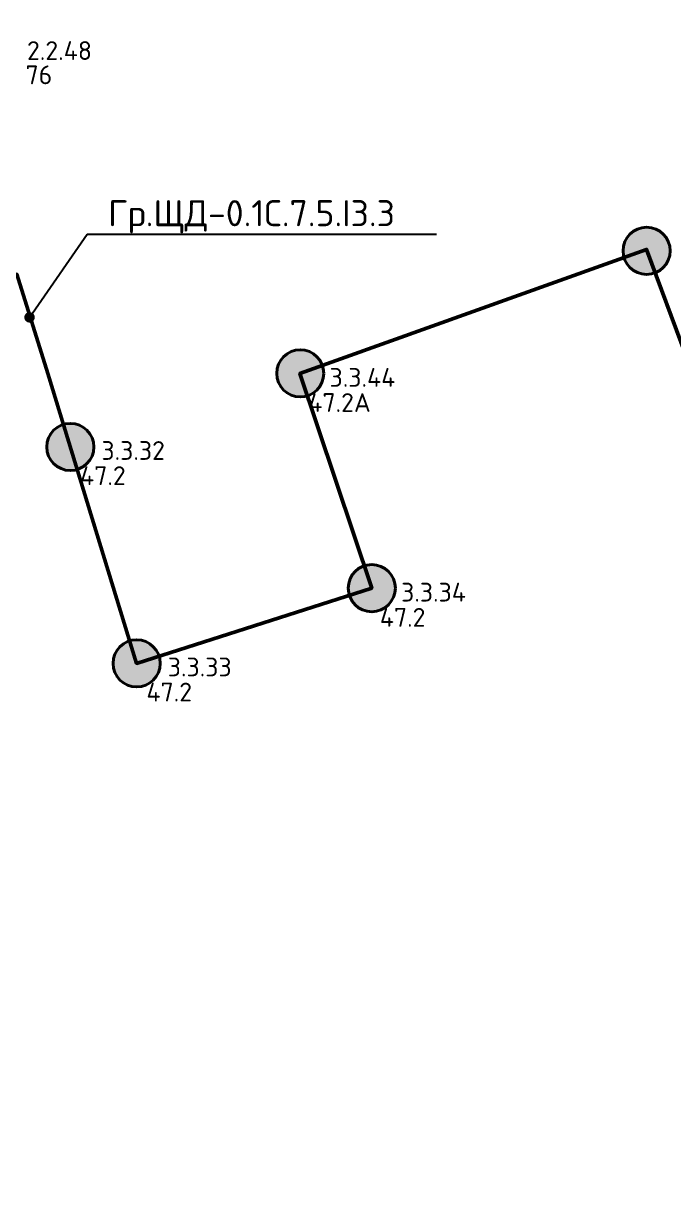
# Model space of a CAD drawing. Header units: millimetres. Extents: x -813692 to 807431, y 0 to 1813163.
# Drawn here: x 29093 to 35330, y 784711 to 795862 of the extents above; entities that cross this region are included whole.
import ezdxf
from ezdxf import colors
from ezdxf.entities.mleader import LeaderData, LeaderLine
from ezdxf.math import Vec2, Vec3

# ---------------------------------------------------------------- set-up
doc = ezdxf.new("R2010")
doc.units = ezdxf.units.MM
for name, color, linetype, lineweight in [('_Гр.ЩД-0.1С.7.5.I2.2', 6, 'Continuous', 50), ('_Гр.ЩД-0.1С.7.5.I3.3', 6, 'Continuous', 50), ('_освещение_dali', 3, 'Continuous', 50), ('A-ANNO-DIMS', 7, 'Continuous', 9), ('АР_монолит', 252, 'Continuous', 50)]:
    doc.layers.add(name, color=color, linetype=linetype, lineweight=lineweight)
doc.layers.add('DLX_LUM 21', color=7, linetype='Continuous', lineweight=40, true_color=0x130bf4)
doc.layers.add('DLX_LUM 22', color=7, linetype='Continuous', lineweight=40, true_color=0xfb1804)
doc.layers.add('Вставка', color=252, linetype='Continuous')
doc.styles.add('GOST 2.304', font='GOST Common.ttf')
doc.styles.add('ISOCPEUR', font='isocpeur.ttf')
doc.styles.add('TableTextStyle', font='isocpeur.ttf')
doc.linetypes.add('Truba', pattern='A,3e-05,[4,MSH_7,S=1,R=0,X=0,Y=0],-3.022072', length=3.022102)
doc.dimstyles.new('М-200', dxfattribs={"dimtxt": 400, "dimasz": 160, "dimexe": 200, "dimexo": 400, "dimgap": 50, "dimtad": 1, "dimdec": 0, "dimzin": 0, "dimdsep": 46, "dimtxsty": 'GOST 2.304', "dimblk": 'ARCHTICK', "dimcen": 180, "dimdle": 200, "dimadec": 0, "dimazin": 0, "dimtfac": 1, "dimtdec": 0, "dimtmove": 1, "dimatfit": 0, "dimfxl": 1, "dimtolj": 1, "dimtzin": 0, "dimarcsym": 0})

# ---------------------------------------------------------------- blocks, each defined once
blk = doc.blocks.new('_ArchTick')
at = {"color": 0, "linetype": 'ByBlock', "const_width": 0.15}
blk.add_lwpolyline([(-0.5, -0.5), (0.5, 0.5)], dxfattribs=at)
blk = doc.blocks.new('*D38')
at = {"layer": 'A-ANNO-DIMS', "color": 0, "lineweight": -2, "transparency": 16777216}
blk.add_arc((-165704, -113309), 107894, 270, 326, dxfattribs=at)
at = {"layer": 'Defpoints', "color": 0, "lineweight": 30, "transparency": 16777216}
for p in [(-165704, -113309), (-165704, -113309), (-75741, -173990), (-131171, -215528), (-165704, -221903)]:
    blk.add_point(p, dxfattribs=at)
at = {"layer": 'A-ANNO-DIMS', "color": 0, "lineweight": -2, "transparency": 16777216, "xscale": 160, "yscale": 160, "zscale": 160}
for p, rotation in [((-76255, -173643), 55.99999895826774), ((-165704, -221203), 179.9999981265246)]:
    blk.add_blockref('_ArchTick', p, dxfattribs=dict(at, rotation=rotation))
at = {"layer": 'A-ANNO-DIMS', "color": 0, "transparency": 16777216, "insert": (-114300, -207822), "char_height": 400, "attachment_point": 5, "rotation": 28.5412, "style": 'GOST 2.304'}
blk.add_mtext('\\A1;56,0%%D', dxfattribs=at)
blk = doc.blocks.new('DIC6')
at = {"color": 7, "style": 'TableTextStyle'}
blk.add_text('76', height=180, dxfattribs=at).set_placement((2475, -4222, -497))
at = {"lineweight": 0, "ltscale": 100, "style": 'TableTextStyle'}
for tag, p, height in [('47', (7402, 5511, -497), 180), ('S', (5883, 4012), 250), ('47', (7554, 3980, -497), 180), ('47', (2456, 3439, -497), 180), ('75', (5490, 3275, -497), 180), ('S', (-1930, 3089), 250), ('47', (1252, 3009, -497), 180), ('72', (3991, 2643, -497), 180), ('47', (7779, 2605, -497), 180), ('74', (5393, 2408, -497), 180), ('71', (2507, 2285, -497), 180), ('47', (3392, 2212, -497), 180), ('72', (-2398, 2087, -497), 180), ('47А', (1662, 1808, -497), 180), ('46А', (7857, 1649, -497), 180), ('46А', (4174, 1472, -497), 180), ('74', (-961, 1065, -497), 180), ('75', (9318, 944, -497), 180), ('46', (4951, 749, -497), 180), ('72', (-2256, 613, -497), 180), ('46', (8012, 573, -497), 180), ('76', (6432, 391, -497), 180), ('47', (1870, 292, -497), 180), ('76', (639, 148, -497), 180), ('47А', (-2957, -9, -497), 180), ('46', (5646, -6, -497), 180), ('74', (6853, -223, -497), 180), ('46', (8092, -210, -497), 180), ('74', (9782, -664, -497), 180), ('46А', (984, -919, -497), 180), ('76', (3028, -955, -497), 180), ('47', (-2296, -1037, -497), 180), ('46А', (8049, -1138, -497), 180), ('74', (5314, -1337, -497), 180), ('46', (6968, -1438, -497), 180), ('46А', (6154, -1532, -497), 180), ('73', (-2878, -2000, -497), 180), ('46А', (-1566, -2164, -497), 180), ('S', (280, -2207), 250), ('46', (1832, -2116, -497), 180), ('46', (8368, -2338, -497), 180), ('75', (5627, -2582, -497), 180), ('75', (-229, -2746, -497), 180), ('46', (7753, -3005, -497), 180), ('46', (974, -3119, -497), 180), ('46', (-1625, -3377, -497), 180), ('74', (-3054, -3455, -497), 180), ('46А', (865, -3943, -497), 180), ('76', (2489, -3990, -497), 180), ('46', (-724, -4421, -497), 180), ('73', (806, -4848, -497), 180), ('75', (-1043, -4931, -497), 180), ('46', (-56, -5174, -497), 180), ('46', (1696, -5253, -497), 180), ('46', (662, -5997, -497), 180)]:
    blk.add_attdef(tag, p, '', height=height, dxfattribs=at)
blk = doc.blocks.new('DIC11')
at = {"lineweight": 0, "ltscale": 100, "style": 'TableTextStyle'}
for tag, p, height in [('74', (-2752, 4217, -497), 180), ('47', (-1667, 4273, -497), 180), ('47', (-4329, 3879, -497), 180), ('47', (11, 3191, -497), 180), ('76', (1789, 2601, -497), 180), ('47', (-3991, 2330, -497), 180), ('46А', (200, 2302, -497), 180), ('75', (-6020, 1790, -497), 180), ('76', (-2868, 1730, -497), 180), ('72', (-580, 1729, -497), 180), ('46', (705, 1428, -497), 180), ('72', (-1107, 983, -497), 180), ('47', (-7158, 773, -497), 180), ('47', (-3717, 663, -497), 180), ('46', (1378, 706, -497), 180), ('46А', (3715, 188, -497), 180), ('76', (-4885, 141, -497), 180), ('46', (2141, -44, -497), 180), ('47', (-6273, -174, -497), 180), ('S', (-675, -156), 250), ('74', (-9554, -380, -497), 180), ('46А', (-3489, -569, -497), 180), ('46', (2852, -801, -497), 180), ('46', (4037, -872, -497), 180), ('46', (-3251, -1388, -497), 180), ('72', (-5150, -1452, -497), 180), ('74', (1864, -1496, -497), 180), ('46А', (-6107, -1703, -497), 180), ('72', (-4340, -1712, -497), 180), ('74', (-1055, -1729, -497), 180), ('74', (-6708, -2091, -497), 180), ('46', (-3148, -2090, -497), 180), ('46', (-5490, -2461, -497), 180), ('74', (-2724, -2523, -497), 180), ('S', (-8283, -2844), 250), ('46', (-4164, -2810, -497), 180), ('72', (-4711, -3263, -497), 180), ('46А', (-2887, -3437, -497), 180), ('76', (-6450, -3812, -497), 180), ('46', (-4167, -3981, -497), 180), ('46', (-2681, -4235, -497), 180), ('46', (-3210, -4723, -497), 180), ('72', (-3860, -4925, -497), 180), ('47.2', (1999, -5649, -497), 180), ('47.2', (-759, -7057, -497), 180), ('47.2', (3016, -7566, -497), 180), ('47.2А', (-3561, -8375, -497), 180), ('47.2', (196, -9006, -497), 180), ('47.2', (-6404, -9601, -497), 180), ('47.2', (-2670, -10353, -497), 180), ('47.2', (-9285, -10735, -497), 180), ('47.2', (-5577, -11608, -497), 180), ('47.2А', (-12580, -11902, -497), 180), ('47.2', (-14768, -12603, -497), 180), ('47.2', (-8524, -12767, -497), 180), ('47.2', (-11894, -13961, -497), 180), ('47.2', (-14132, -14677, -497), 180)]:
    blk.add_attdef(tag, p, '', height=height, dxfattribs=at)
at = {"layer": '_освещение_dali', "color": 18, "true_color": 0x000000, "style": 'TableTextStyle'}
for s, p in [('47.2А', (-12784, -12143, -497)), ('47.2', (-14972, -12844, -497)), ('47.2', (-12098, -14202, -497)), ('47.2', (-14336, -14918, -497))]:
    blk.add_text(s, height=180, dxfattribs=at).set_placement(p)
blk = doc.blocks.new('_Dot')
at = {"color": 0, "linetype": 'ByBlock', "lineweight": -2}
blk.add_line((-0.5, 0), (-1, 0), dxfattribs=at)
at = {"color": 0, "linetype": 'ByBlock', "const_width": 0.5}
blk.add_lwpolyline([(-0.25, 0, 1), (0.25, 0, 1)], format="xyb", close=True, dxfattribs=at)
blk = doc.blocks.new('A$Cab2378fa')
at = {"lineweight": 25, "true_color": 0xfff5f5}
h = blk.add_hatch(color=7, dxfattribs=at)
h.dxf.hatch_style = 1
h.paths.add_polyline_path([(0, 0), (-142, -170, 0.174923), (3, -222, 0.197808), (162, -157)])
h.paths.add_polyline_path([(-163, 158), (0, 0), (148, 178, 0.175398), (3, 230, 0.209014)])
at = {"lineweight": 25}
h = blk.add_hatch(color=256, dxfattribs=at)
h.paths.add_polyline_path([(162, -157, 0.442338), (148, 178), (0, 0)])
h.paths.add_polyline_path([(-142, -170), (0, 0), (-163, 158, 0.430096)])
blk.add_circle((3, 4), 226)
blk = doc.blocks.new('Оси200')
at = {"layer": 'A-ANNO-DIMS'}
dim = blk.add_angular_dim_2l(base=(-131171, -215527.9), line1=((-165703.8, -113309.3), (-75741.3, -173989.8)), line2=((-165703.8, -113309.3), (-165703.8, -221903.3)), text='56,0%%D', dimstyle='М-200', override={"dimadec": 2, "dimtmove": 2}, dxfattribs=at)
dim.commit()
dim.dimension.update_dxf_attribs({"geometry": '*D38', "text_midpoint": (-114299.5, -207822), "dimtype": 130})
blk = doc.blocks.new('A$C6724712c')
at = {"layer": 'A-ANNO-DIMS', "color": 18, "lineweight": 0, "true_color": 0x000000}
blk.add_blockref('Оси200', (433047.4, 279674.7), dxfattribs=at)

msp = doc.modelspace()

# ---------------------------------------------------------------- block references
at = {"layer": 'Вставка', "linetype": 'Truba', "lineweight": 30, "ltscale": 100}
msp.add_blockref('A$C6724712c', (-266052.4, 717506.5), dxfattribs=at)

# ---------------------------------------------------------------- next in the draw order: linework, layer by layer
at = {"layer": '_Гр.ЩД-0.1С.7.5.I3.3', "ltscale": 100}
msp.add_lwpolyline([(35830.6, 791648.6), (35070.5, 793693.9), (31746.5, 792506.7), (32434.7, 790447.8), (30180.1, 789726.7), (29328.3, 792504), (29032.8, 793457.2), (28110, 793177.7), (27999.3, 793549.6), (22154.9, 800879), (14908.2, 801020.1), (5343.9, 802307), (5343.9, 801423.2), (3788.5, 801453.4), (3788.5, 814731.6), (6563.4, 814731.6)], dxfattribs=at)

# ---------------------------------------------------------------- next in the draw order: block references
at = {"layer": '_Гр.ЩД-0.1С.7.5.I2.2', "color": 3, "lineweight": 0}
ref = msp.add_blockref('DIC6', (26640, 799500), dxfattribs=at)
ref.add_attrib('76', '2.2.48', (29128.8, 795510.4, -497), dxfattribs={"layer": '0', "lineweight": 0, "ltscale": 100, "height": 180, "style": 'TableTextStyle'})
at = {"layer": '_Гр.ЩД-0.1С.7.5.I3.3', "lineweight": 0}
ref = msp.add_blockref('DIC11', (44610, 804280), dxfattribs=at)
ref.add_attrib('47.2', '3.3.32', (29842.1, 791677.1, -497), dxfattribs={"layer": '0', "lineweight": 0, "ltscale": 100, "height": 180, "style": 'TableTextStyle'})
ref.add_attrib('47.2', '3.3.33', (30478.4, 789602.5, -497), dxfattribs={"layer": '0', "lineweight": 0, "ltscale": 100, "height": 180, "style": 'TableTextStyle'})
ref.add_attrib('47.2', '3.3.34', (32715.8, 790319.3, -497), dxfattribs={"layer": '0', "lineweight": 0, "ltscale": 100, "height": 180, "style": 'TableTextStyle'})
ref.add_attrib('47.2А', '3.3.44', (32029.9, 792378.1, -497), dxfattribs={"layer": '0', "lineweight": 0, "ltscale": 100, "height": 180, "style": 'TableTextStyle'})
at = {"layer": 'DLX_LUM 21', "ltscale": 100}
for p in [(35066.9, 793677), (29540.9, 791797.4), (32431.8, 790443.9), (30177.2, 789722.7)]:
    msp.add_blockref('A$Cab2378fa', p, dxfattribs=at)
at = {"layer": 'DLX_LUM 22', "ltscale": 100}
msp.add_blockref('A$Cab2378fa', (31745.8, 792502.6), dxfattribs=at)

# ---------------------------------------------------------------- next in the draw order: leaders
at = {"layer": '_Гр.ЩД-0.1С.7.5.I3.3'}
ml = msp.add_multileader_mtext('Standard', dxfattribs=at)
ml.set_content('Гр.ЩД-0.1С.7.5.I3.3', color=256, style='ISOCPEUR')
ml.set_leader_properties()
ml.set_arrow_properties(name='DOT')
ml.build(insert=Vec2(0, 0))
ml.multileader.update_dxf_attribs({"has_dogleg": 0, "text_left_attachment_type": 6, "text_right_attachment_type": 6, "arrow_head_size": 100})
ctx = ml.context
ctx.base_point, ctx.char_height, ctx.arrow_head_size, ctx.landing_gap_size, ctx.plane_origin = Vec3(29706.2, 793841.9), 250, 100, 200, Vec3(113628.9, 921505.5)
ctx.left_attachment, ctx.right_attachment = 6, 6
notes = []
notes.append((ctx, [(0, (1, 1, 0), (29698.2, 793841.9), (1, 0), 8, [(1, [(29153.1, 793043.3)], 0, [])])]))
ctx.mtext.insert, ctx.mtext.flow_direction = Vec3(29906.2, 794166.9), 5
for ctx, leaders in notes:
    for number, flags, end, landing, length, lines in leaders:
        leader = LeaderData()
        leader.index, (leader.has_last_leader_line, leader.has_dogleg_vector, leader.attachment_direction) = number, flags
        leader.last_leader_point, leader.dogleg_vector, leader.dogleg_length = Vec3(end), Vec3(landing), length
        for number, points, colour, breaks in lines:
            line = LeaderLine()
            line.index, line.vertices, line.color, line.breaks = number, Vec3.list(points), colors.encode_raw_color(colour), breaks
            leader.lines.append(line)
        ctx.leaders.append(leader)

doc.saveas('drawing.dxf')
